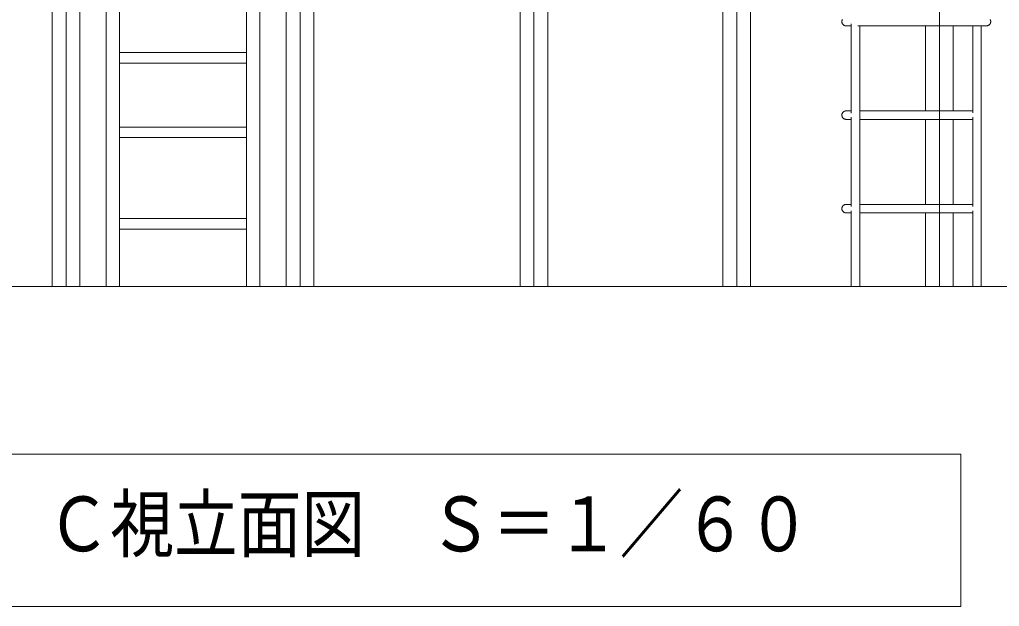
# Model space of a CAD drawing. Units: millimetres on the paper, scale 1:60. Extents: x -18 to 420, y -297 to 594.
# Drawn here: x 275.1 to 327.4, y 151.7 to 183.1 of the extents above; entities that cross this region are included whole.
import ezdxf
from ezdxf.enums import TextEntityAlignment as Align

# ---------------------------------------------------------------- set-up
doc = ezdxf.new("R2010")
doc.units = ezdxf.units.MM
doc.linetypes.add('USER1', pattern=[50.8, 31.75, -6.35, 6.35, -6.35])
doc.layers.add('LY_1', color=7, linetype='Continuous', lineweight=9)
doc.styles.add('ＭＳ ゴシック', font='')
doc.styles.get('ＭＳ ゴシック').set_extended_font_data('MS Gothic')

msp = doc.modelspace()

# ---------------------------------------------------------------- linework, layer by layer
at = {"layer": 'LY_1'}
for p, q in [((301.799, 168.825), (301.799, 228.825)), ((303.284, 168.825), (303.284, 228.825)), ((312.632, 168.825), (312.632, 228.825)), ((314.117, 168.825), (314.117, 228.825)), ((276.799, 168.825), (276.799, 202.158)), ((278.284, 168.825), (278.284, 202.158)), ((289.299, 168.825), (289.299, 202.158)), ((290.784, 168.825), (290.784, 202.158)), ((279.685, 184.575), (279.685, 168.825)), ((280.397, 184.575), (280.397, 168.825)), ((287.185, 184.575), (287.185, 168.825)), ((287.897, 184.575), (287.897, 168.825)), ((318.998, 183.029), (318.996, 183.013)), ((318.996, 183.013), (318.996, 182.996)), ((318.996, 182.996), (318.996, 182.981)), ((318.996, 182.981), (318.997, 182.967)), ((318.997, 182.967), (319, 182.952)), ((319.001, 183.044), (318.998, 183.029)), ((319, 182.952), (319.003, 182.938)), ((319.005, 183.06), (319.001, 183.044)), ((319.003, 182.938), (319.007, 182.925)), ((319.009, 183.075), (319.005, 183.06)), ((319.007, 182.925), (319.012, 182.911)), ((319.016, 183.09), (319.009, 183.075)), ((319.012, 182.911), (319.018, 182.898)), ((319.023, 183.105), (319.016, 183.09)), ((319.018, 182.898), (319.025, 182.885)), ((319.031, 183.119), (319.023, 183.105)), ((319.025, 182.885), (319.033, 182.872)), ((319.033, 182.872), (319.042, 182.859)), ((319.042, 182.859), (319.051, 182.847)), ((319.051, 182.847), (319.062, 182.836)), ((319.062, 182.836), (319.074, 182.825)), ((319.074, 182.825), (319.086, 182.815)), ((319.086, 182.815), (319.1, 182.805)), ((319.1, 182.805), (319.114, 182.797)), ((319.114, 182.797), (319.129, 182.79)), ((319.129, 182.79), (319.144, 182.784)), ((319.144, 182.784), (319.159, 182.779)), ((319.159, 182.779), (319.174, 182.775)), ((319.174, 182.775), (319.19, 182.772)), ((319.19, 182.772), (319.206, 182.77)), ((319.206, 182.77), (319.222, 182.77)), ((319.222, 182.77), (319.498, 182.77)), ((319.498, 182.886), (319.498, 178.107)), ((319.844, 182.77), (326.722, 182.77)), ((319.951, 168.83), (319.951, 182.77)), ((323.465, 178.223), (323.465, 182.77)), ((324.95, 178.223), (324.95, 182.77)), ((325.993, 182.77), (325.993, 178.113)), ((326.446, 168.83), (326.446, 182.77)), ((326.722, 182.77), (326.737, 182.77)), ((326.737, 182.77), (326.752, 182.772)), ((326.752, 182.772), (326.766, 182.774)), ((326.766, 182.774), (326.78, 182.777)), ((326.78, 182.777), (326.794, 182.781)), ((326.794, 182.781), (326.807, 182.786)), ((326.807, 182.786), (326.82, 182.792)), ((326.82, 182.792), (326.834, 182.799)), ((326.834, 182.799), (326.847, 182.807)), ((326.847, 182.807), (326.859, 182.816)), ((326.859, 182.816), (326.871, 182.826)), ((326.871, 182.826), (326.883, 182.836)), ((326.883, 182.836), (326.894, 182.848)), ((326.894, 182.848), (326.904, 182.861)), ((326.904, 182.861), (326.913, 182.874)), ((326.913, 182.874), (326.921, 182.888)), ((326.927, 183.094), (326.92, 183.108)), ((326.921, 182.888), (326.929, 182.903)), ((326.932, 183.081), (326.927, 183.094)), ((326.929, 182.903), (326.935, 182.918)), ((326.937, 183.068), (326.932, 183.081)), ((326.935, 182.918), (326.94, 182.933)), ((326.941, 183.054), (326.937, 183.068)), ((326.94, 182.933), (326.944, 182.948)), ((326.945, 183.04), (326.941, 183.054)), ((326.944, 182.948), (326.947, 182.964)), ((326.947, 183.026), (326.945, 183.04)), ((326.948, 183.011), (326.947, 183.026)), ((326.947, 182.964), (326.948, 182.98)), ((326.949, 182.996), (326.948, 183.011)), ((326.948, 182.98), (326.949, 182.996)), ((280.397, 181.349), (287.185, 181.349)), ((280.397, 180.782), (287.185, 180.782)), ((318.998, 178.029), (318.996, 178.013)), ((318.996, 178.013), (318.996, 177.996)), ((319.001, 178.044), (318.998, 178.029)), ((319.005, 178.06), (319.001, 178.044)), ((319.009, 178.075), (319.005, 178.06)), ((319.016, 178.09), (319.009, 178.075)), ((319.023, 178.105), (319.016, 178.09)), ((319.031, 178.119), (319.023, 178.105)), ((319.041, 178.132), (319.031, 178.119)), ((319.051, 178.145), (319.041, 178.132)), ((319.062, 178.157), (319.051, 178.145)), ((319.073, 178.167), (319.062, 178.157)), ((319.085, 178.177), (319.073, 178.167)), ((319.098, 178.186), (319.085, 178.177)), ((319.111, 178.194), (319.098, 178.186)), ((319.124, 178.201), (319.111, 178.194)), ((319.137, 178.206), (319.124, 178.201)), ((319.151, 178.211), (319.137, 178.206)), ((319.164, 178.215), (319.151, 178.211)), ((319.178, 178.219), (319.164, 178.215)), ((319.193, 178.221), (319.178, 178.219)), ((319.207, 178.222), (319.193, 178.221)), ((319.222, 178.223), (319.207, 178.222)), ((319.498, 178.223), (319.222, 178.223)), ((319.951, 178.223), (325.993, 178.223)), ((318.996, 177.996), (318.996, 177.981)), ((318.996, 177.981), (318.997, 177.967)), ((318.997, 177.967), (319, 177.952)), ((319, 177.952), (319.003, 177.938)), ((319.003, 177.938), (319.007, 177.925)), ((319.007, 177.925), (319.012, 177.911)), ((319.012, 177.911), (319.018, 177.898)), ((319.018, 177.898), (319.025, 177.885)), ((319.025, 177.885), (319.033, 177.872)), ((319.033, 177.872), (319.042, 177.859)), ((319.042, 177.859), (319.051, 177.847)), ((319.051, 177.847), (319.062, 177.836)), ((319.062, 177.836), (319.074, 177.825)), ((319.074, 177.825), (319.086, 177.815)), ((319.086, 177.815), (319.1, 177.805)), ((319.1, 177.805), (319.114, 177.797)), ((319.114, 177.797), (319.129, 177.79)), ((319.129, 177.79), (319.144, 177.784)), ((319.144, 177.784), (319.159, 177.779)), ((319.159, 177.779), (319.174, 177.775)), ((319.174, 177.775), (319.19, 177.772)), ((319.19, 177.772), (319.206, 177.77)), ((319.206, 177.77), (319.222, 177.77)), ((319.222, 177.77), (319.498, 177.77)), ((319.498, 177.886), (319.498, 173.107)), ((325.993, 177.77), (319.951, 177.77)), ((323.465, 173.223), (323.465, 177.77)), ((324.95, 173.223), (324.95, 177.77)), ((325.993, 177.88), (325.993, 173.113)), ((280.397, 177.358), (287.185, 177.358)), ((280.397, 176.791), (287.185, 176.791)), ((318.998, 173.029), (318.996, 173.013)), ((318.996, 173.013), (318.996, 172.996)), ((318.996, 172.996), (318.996, 172.981)), ((318.996, 172.981), (318.997, 172.967)), ((318.997, 172.967), (319, 172.952)), ((319.001, 173.044), (318.998, 173.029)), ((319, 172.952), (319.003, 172.938)), ((319.005, 173.06), (319.001, 173.044)), ((319.003, 172.938), (319.007, 172.925)), ((319.009, 173.075), (319.005, 173.06)), ((319.007, 172.925), (319.012, 172.911)), ((319.016, 173.09), (319.009, 173.075)), ((319.012, 172.911), (319.018, 172.898)), ((319.023, 173.105), (319.016, 173.09)), ((319.018, 172.898), (319.025, 172.885)), ((319.031, 173.119), (319.023, 173.105)), ((319.025, 172.885), (319.033, 172.872)), ((319.041, 173.132), (319.031, 173.119)), ((319.033, 172.872), (319.042, 172.859)), ((319.051, 173.145), (319.041, 173.132)), ((319.042, 172.859), (319.051, 172.847)), ((319.062, 173.157), (319.051, 173.145)), ((319.051, 172.847), (319.062, 172.836)), ((319.073, 173.167), (319.062, 173.157)), ((319.062, 172.836), (319.074, 172.825)), ((319.085, 173.177), (319.073, 173.167)), ((319.074, 172.825), (319.086, 172.815)), ((319.098, 173.186), (319.085, 173.177)), ((319.086, 172.815), (319.1, 172.805)), ((319.111, 173.194), (319.098, 173.186)), ((319.1, 172.805), (319.114, 172.797)), ((319.124, 173.201), (319.111, 173.194)), ((319.114, 172.797), (319.129, 172.79)), ((319.137, 173.206), (319.124, 173.201)), ((319.129, 172.79), (319.144, 172.784)), ((319.151, 173.211), (319.137, 173.206)), ((319.144, 172.784), (319.159, 172.779)), ((319.164, 173.215), (319.151, 173.211)), ((319.159, 172.779), (319.174, 172.775)), ((319.178, 173.219), (319.164, 173.215)), ((319.174, 172.775), (319.19, 172.772)), ((319.193, 173.221), (319.178, 173.219)), ((319.19, 172.772), (319.206, 172.77)), ((319.207, 173.222), (319.193, 173.221)), ((319.206, 172.77), (319.222, 172.77)), ((319.222, 173.223), (319.207, 173.222)), ((319.498, 173.223), (319.222, 173.223)), ((319.222, 172.77), (319.498, 172.77)), ((319.498, 172.886), (319.498, 168.83)), ((319.951, 173.223), (325.993, 173.223)), ((325.993, 172.77), (319.951, 172.77)), ((323.465, 168.825), (323.465, 172.77)), ((324.95, 168.825), (324.95, 172.77)), ((325.993, 172.88), (325.993, 168.83)), ((280.397, 172.463), (287.185, 172.463)), ((280.397, 171.896), (287.185, 171.896)), ((387.147, 168.825), (220.551, 168.825)), ((319.498, 168.83), (319.951, 168.83)), ((325.993, 168.83), (326.446, 168.83))]:
    msp.add_line(p, q, dxfattribs=at)
at = {"layer": 'LY_1', "linetype": 'USER1', "lineweight": 18}
for p, q in [((302.541, 168.825), (302.541, 228.825)), ((313.375, 168.825), (313.375, 228.825)), ((324.208, 168.825), (324.208, 228.825)), ((277.541, 168.825), (277.541, 202.158)), ((290.041, 168.825), (290.041, 202.158))]:
    msp.add_line(p, q, dxfattribs=at)
at = {"layer": 'LY_1', "lineweight": 18}
for p, q in [((325.356, 159.857), (274.556, 159.857)), ((325.356, 151.723), (325.356, 159.857)), ((274.556, 151.723), (325.356, 151.723))]:
    msp.add_line(p, q, dxfattribs=at)

# ---------------------------------------------------------------- texts
at = {"layer": 'LY_1', "style": 'ＭＳ ゴシック', "width": 0.85}
msp.add_text('Ｃ視立面図\u3000Ｓ＝１／６０', height=2.933, dxfattribs=at).set_placement((276.512, 153.79), align=Align.BOTTOM_LEFT)

doc.saveas('drawing.dxf')
